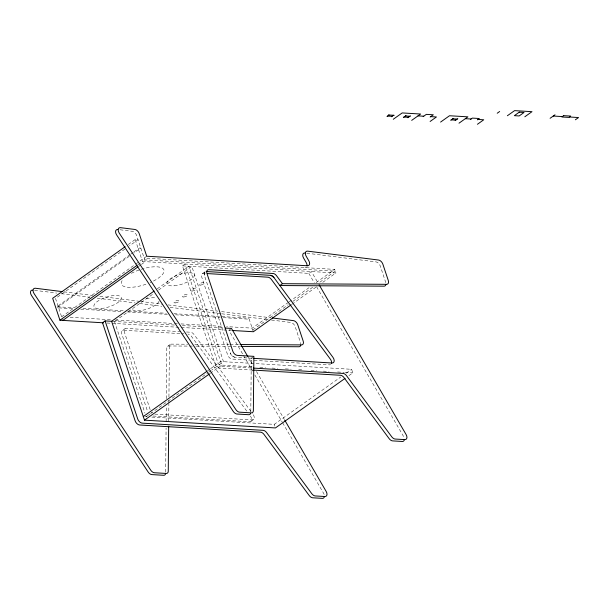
<?xml version="1.0" encoding="UTF-8"?>
<svg xmlns="http://www.w3.org/2000/svg" width="609" height="609" viewBox="0 0 609 609"><rect width="100%" height="100%" fill="white"/><g stroke="black" fill="none" stroke-linecap="round" stroke-linejoin="round"><path stroke-width="0.46" stroke-dasharray="3.04 2.28" d="M165.686 472.127L166.082 428.074M166.143 421.641L166.272 406.957M166.348 398.697L166.805 348.211A4.484 2.763 54.6 0 1 168.784 345.965L188.661 346.087M168.716 421.641L168.868 404.201M168.876 403.28L168.906 400.524M168.937 396.855L169.393 346.369A4.484 2.763 54.6 0 1 171.373 344.123L187.633 344.222M250.794 411.615L251.281 358.206L253.215 356.828M204.358 275.306L204.35 272.543L205.652 271.545L204.228 272.84L204.358 275.306L230.704 354.149L232.417 356.212L234.427 357.186L252.971 358.305M128.24 244.498L135.183 239.558L138.037 239.733L129.557 245.77M124.929 249.066L55.518 298.471L62.514 319.519M130.136 254.6L56.873 306.753L74.42 307.804M130.912 254.052L133.226 252.408M133.995 251.86L139.392 248.015L140.824 248.099L133.881 253.039M129.253 256.336L57.01 307.766L74.07 308.778M61.616 316.809L134.886 264.656M135.655 264.1L146.723 256.222M137.847 264.778L142.476 261.482L335.894 272.984L334.699 269.399L144.135 258.064M138.388 266.59L140.702 264.945M141.471 264.397L145.33 261.649L136.622 235.47A4.484 2.763 54.6 0 0 132.298 231.306L119.653 229.722M252.621 370.051L219.567 368.087A4.484 2.763 54.6 0 1 215.061 363.908L182.441 265.859L185.029 264.017L217.649 362.066A4.484 2.763 54.6 0 0 222.148 366.245L252.377 368.042M157.244 288.818L188.957 266.24L221.836 365.096L253.154 366.953M115.238 320.92L153.91 293.393M158.553 290.09L191.812 266.415L223.503 361.677L211.902 369.937M122.607 330.466L125.195 328.624M202.538 273.563L205.126 271.721M167.65 346.3L170.238 344.458M230.826 328.89L228.885 330.268L242.999 354.575M182.441 265.859L308.816 273.372L311.405 271.53L317.327 281.723M253.374 331.73L248.86 318.172L247.566 319.093L221.021 317.517M288.422 302.338L252.179 328.137L226.578 326.614M289.199 301.79L310.019 286.968M316.193 282.576L334.699 269.399M252.773 329.933L288.247 304.683M292.876 301.386L312.927 287.113M319.87 282.173L335.293 271.188L144.736 259.86M291.932 304.279L315.843 287.258M322.785 282.317L335.894 272.984M207.494 370.866L209.816 369.214M210.592 368.666L220.641 361.51L351.599 369.298L352.794 372.883L348.15 376.187M146.16 416.731L208.034 372.685M208.811 372.137L211.125 370.485M210.234 373.355L221.836 365.096M250.961 421.329L253.55 419.487M151.839 417.074L274.256 424.351L340.774 377.001M346.186 373.15L351.599 369.298M194.865 344.268L229.197 344.473M230.095 344.473L239.131 344.534M189.566 346.087L192.277 346.11M195.892 346.125L240.159 346.392M205.225 273.449L203.619 273.357A4.484 2.763 54.6 0 0 201.769 277.148L227.629 354.887A4.484 2.763 54.6 0 0 232.128 359.066L329.499 364.852A4.484 2.763 54.6 0 0 330.596 364.639M82.953 308.306L123.718 310.735M128.461 311.016L166.379 313.27M173.968 313.719L248.86 318.172M80.708 309.174L122.424 311.656M127.167 311.937L167.932 314.358M175.514 314.807L220.077 317.464M70.149 317.312L110.914 319.74M115.657 320.022L173.489 323.463M174.433 323.516L177.28 323.683M181.071 323.912L222.787 326.394M112.992 321.385L174.425 325.039M182.327 325.503L223.572 327.962M106.895 323.014L231.565 330.428M180.896 331.661L126.269 328.411A4.484 2.763 54.6 0 0 124.419 332.209L150.278 409.948M186.521 331.996L190.541 332.232A4.484 2.763 54.6 0 1 194.043 334.508L252.476 413.503M179.914 333.595L123.68 330.253A4.484 2.763 54.6 0 0 121.83 334.052L147.69 411.791M181.528 333.694L183.933 333.839M259.792 367.349L265.486 367.691M272.132 368.087L277.826 368.422M285.415 368.879L291.11 369.214M298.699 369.663L303.449 369.945M311.039 370.401L316.733 370.736M323.371 371.132L329.066 371.475M337.607 371.977L344.252 372.373M345.196 372.434L352.794 372.883M154.785 414.12L252.156 419.913A4.484 2.763 54.6 0 0 253.009 414.211M153.065 416.016L249.568 421.755A4.484 2.763 54.6 0 0 250.421 416.054M145.193 416.678L147.096 416.792M306.784 253.199L375.951 261.878A4.484 2.763 54.6 0 1 380.282 266.042L385.71 282.363A4.484 2.763 54.6 0 1 385.893 283.071M63.907 291.825L92.477 295.411M99.853 296.332L139.491 301.31M140.413 301.425L162.534 304.196M168.069 304.896L217.847 311.138M221.531 311.602L270.388 317.731M34.584 290.31L56.706 293.089M61.319 293.667L89.888 297.253M97.265 298.174L135.061 302.917M139.667 303.495L161.788 306.274M170.086 307.317L220.785 313.673M221.706 313.787L267.8 319.573M271.485 320.037L290.843 322.466A4.484 2.763 54.6 0 1 295.167 326.622L300.602 342.943A4.484 2.763 54.6 0 1 300.861 344.367M234.716 357.224L232.082 355.922L230.217 353.045M246.736 411.075L191.454 336.351A4.484 2.763 54.6 0 0 187.953 334.075M308.816 273.372L314.282 282.782M316.558 286.694L403.539 436.432A4.484 2.763 54.6 0 1 404.315 438.526M247.871 356.653L252.88 365.271M256.518 371.543L284.296 419.365M243.455 355.359L252.568 371.033M254.844 374.954L282.165 421.991M282.622 422.775L323.607 493.336A4.484 2.763 54.6 0 1 324.407 495.65M274.256 424.351L274.849 426.148M135.183 239.558L142.476 261.482M114.469 321.468L144.957 413.138M149.898 414.957A4.484 2.763 54.6 0 1 148.939 413.998M152.151 412.818A4.484 2.763 54.6 0 1 151.527 412.156M306.228 267.282A4.484 2.763 54.6 0 1 304.926 267.625M131.361 273.327A22.426 7.856 -18.4 0 1 161.895 267.891A22.426 7.856 -18.4 0 1 150.179 282.591M145.939 284.236A22.426 7.856 -18.4 0 1 122.615 279.942M159.094 301.204A14.35 5.024 -18.4 0 1 144.813 309.745A14.35 5.024 -18.4 0 1 131.856 308.481M146.289 298.813A14.35 5.024 -18.4 0 1 156.444 297.946M101.338 308.504A14.35 5.024 -18.4 0 0 121.29 297.816A14.35 5.024 -18.4 0 0 100.158 299.742A14.35 5.024 -18.4 0 0 101.338 308.504M174.372 285.788A14.35 5.024 -18.4 0 0 194.317 275.101A14.35 5.024 -18.4 0 0 173.192 277.026A14.35 5.024 -18.4 0 0 174.372 285.788M200.49 285.096A2.801 0.982 -18.4 0 0 204.388 283.01A2.801 0.982 -18.4 0 0 200.262 283.391A2.801 0.982 -18.4 0 0 200.49 285.096M192.155 291.033A2.801 0.982 -18.4 0 0 196.052 288.948A2.801 0.982 -18.4 0 0 191.926 289.321A2.801 0.982 -18.4 0 0 192.155 291.033M183.819 296.971A2.801 0.982 -18.4 0 0 187.717 294.885A2.801 0.982 -18.4 0 0 183.583 295.258A2.801 0.982 -18.4 0 0 183.819 296.971M175.476 302.909A2.801 0.982 -18.4 0 0 179.373 300.816A2.801 0.982 -18.4 0 0 175.247 301.196A2.801 0.982 -18.4 0 0 175.476 302.909"/><path stroke-width="0.91" d="M168.67 426.231L168.267 471.206A4.484 2.763 54.6 0 1 166.15 473.444L154.458 472.751A4.484 2.763 54.6 0 1 150.735 470.163L34.081 293.607A4.484 2.763 54.6 0 1 35.33 288.24L62.057 291.589M125.157 246.698L52.656 298.303L59.948 320.227L103.576 322.816M59.948 320.227L137.071 265.326M62.811 320.395L137.619 267.145M386.981 116.486L389.052 115.01M391.488 116.753L393.559 115.276M112.117 321.331L105.098 320.913L102.51 322.755L135.129 420.811A4.484 2.763 54.6 0 0 139.628 424.983L260.523 432.177A4.484 2.763 54.6 0 1 264.024 434.445L309.205 495.52A4.484 2.763 54.6 0 0 312.706 497.789L322.321 498.36A4.484 2.763 54.6 0 0 324.376 496.693M393.269 119.273L402.184 112.931L420.606 114.028L411.692 120.369M154.146 291.018L111.607 321.301L144.493 420.149L275.443 427.937L345.059 378.387M403.356 117.461L406.005 115.573M407.87 117.727L410.512 115.847M423.156 116.616L426.323 114.37L433.311 114.781L430.144 117.035M430.114 121.465L436.44 116.966L430.723 116.623M440.581 122.089L449.495 115.748L467.918 116.837L459.003 123.185M450.668 120.27L453.317 118.39M455.182 120.544L457.823 118.656M470.468 119.433L472.34 118.1L479.329 118.519L477.456 119.844M477.426 124.282L483.752 119.775L478.035 119.44M497.218 113.236L499.654 111.5M507.381 115.748L514.575 110.632L532.007 111.668L524.821 116.783M282.431 283.695L276.562 275.763A4.484 2.763 54.6 0 0 273.06 273.494L208.796 269.673A4.484 2.763 54.6 0 0 206.946 273.464L232.805 351.203A4.484 2.763 54.6 0 0 237.304 355.382L253.862 356.364L253.374 410.618A4.484 2.763 54.6 0 1 251.258 412.864L239.565 412.171A4.484 2.763 54.6 0 1 235.843 409.575L119.189 233.019A4.484 2.763 54.6 0 1 120.437 227.652L134.878 229.464A4.484 2.763 54.6 0 1 139.21 233.628L146.723 256.222L307.515 265.783A4.484 2.763 54.6 0 0 308.809 260.751L306.129 256.153A4.484 2.763 54.6 0 1 307.598 251.136L378.539 260.035A4.484 2.763 54.6 0 1 382.871 264.199L388.298 280.521A4.484 2.763 54.6 0 1 386.586 284.319L282.431 283.695L279.843 285.537L383.997 286.161A4.484 2.763 54.6 0 0 385.923 284.464M550.102 118.291L555.02 114.789M291.163 304.827L253.374 331.73L232.516 330.489M143.298 416.564L206.725 371.414M144.493 420.149L209.466 373.903M575.391 119.79L578.55 117.545L569.4 116.997M240.037 344.534L301.47 344.907A4.484 2.763 54.6 0 0 303.191 341.101L297.755 324.78A4.484 2.763 54.6 0 0 293.431 320.623L272.231 317.959M241.065 346.399L298.882 346.749A4.484 2.763 54.6 0 0 300.816 345.044M553.269 116.037L562.411 116.585M418.018 115.87L423.735 116.212M465.329 118.679L471.046 119.021M388.413 114.972L394.198 115.314M405.427 115.984L409.941 116.25M452.738 118.801L457.252 119.067M387.552 116.075L392.067 116.342M403.934 117.05L408.441 117.316M451.246 119.866L455.753 120.133M206.207 271.515L270.472 275.337L272.292 275.999L273.974 277.605L332.94 357.316A4.484 2.763 54.6 0 1 332.088 363.01L253.846 358.358M207.631 273.593L267.884 277.179A4.484 2.763 54.6 0 1 271.386 279.447L330.352 359.158A4.484 2.763 54.6 0 1 331.547 363.284M225.33 328.061L231.473 328.426L247.871 356.653M253.321 368.095L343.042 373.431A4.484 2.763 54.6 0 1 346.544 375.707L391.724 436.775A4.484 2.763 54.6 0 0 395.226 439.051L404.84 439.622A4.484 2.763 54.6 0 0 406.127 434.59L319.146 284.852M253.565 370.105L340.454 375.273A4.484 2.763 54.6 0 1 343.956 377.55L389.136 438.617A4.484 2.763 54.6 0 0 392.638 440.893L402.252 441.464A4.484 2.763 54.6 0 0 404.315 439.797M270.472 275.337L272.292 275.999L273.974 277.605M284.753 420.149L326.196 491.493A4.484 2.763 54.6 0 1 324.901 496.518L315.295 495.947A4.484 2.763 54.6 0 1 311.785 493.678L266.613 432.603A4.484 2.763 54.6 0 0 263.111 430.335L142.217 423.141A4.484 2.763 54.6 0 1 137.718 418.969L105.098 320.913M165.64 473.536A4.484 2.763 54.6 0 1 163.562 475.286L151.869 474.594A4.484 2.763 54.6 0 1 148.147 472.005L31.493 295.449A4.484 2.763 54.6 0 1 32.741 290.082M305.01 252.979A4.484 2.763 54.6 0 0 303.541 257.995L306.22 262.593A4.484 2.763 54.6 0 1 307.02 265.768M117.849 229.494A4.484 2.763 54.6 0 0 116.601 234.861L233.255 411.418A4.484 2.763 54.6 0 0 236.985 414.013L248.67 414.706A4.484 2.763 54.6 0 0 250.642 413.404M519.241 112.185L514.354 115.664L519.142 115.954L524.037 112.475L519.241 112.185M563.706 115.664L561.841 116.989L568.829 117.408L570.694 116.075L563.706 115.664"/></g></svg>
